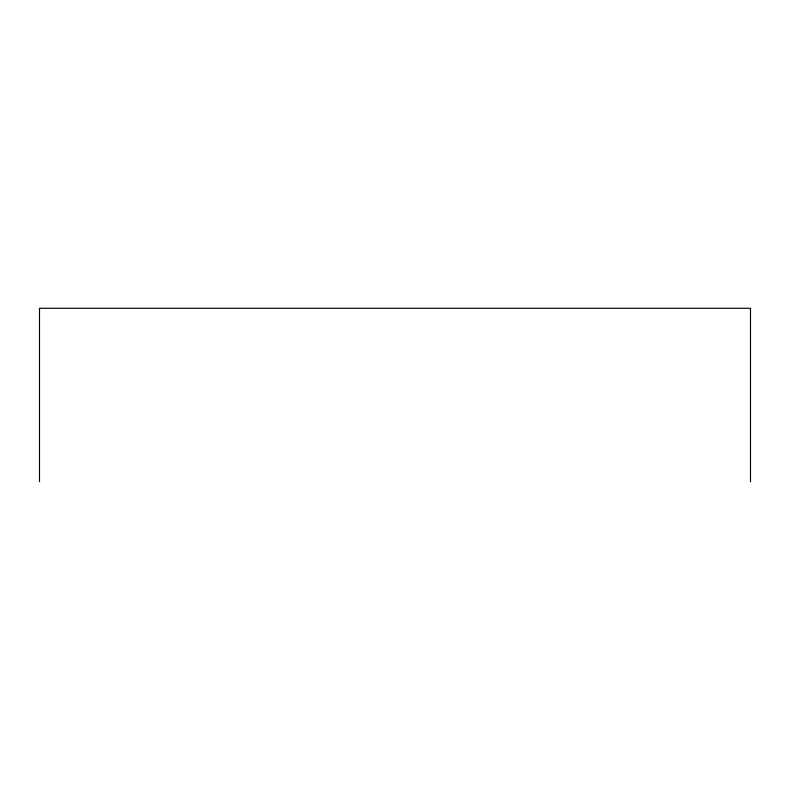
<?xml version="1.0" encoding="UTF-8"?>
<svg xmlns="http://www.w3.org/2000/svg" width="790" height="790" viewBox="0 0 790 790"><rect width="100%" height="100%" fill="white"/><g stroke="black" fill="none" stroke-linecap="round" stroke-linejoin="round"><path stroke-width="1.19" d="M750.5 481.722L750.5 308.278L39.5 308.278L39.5 481.722"/></g></svg>
